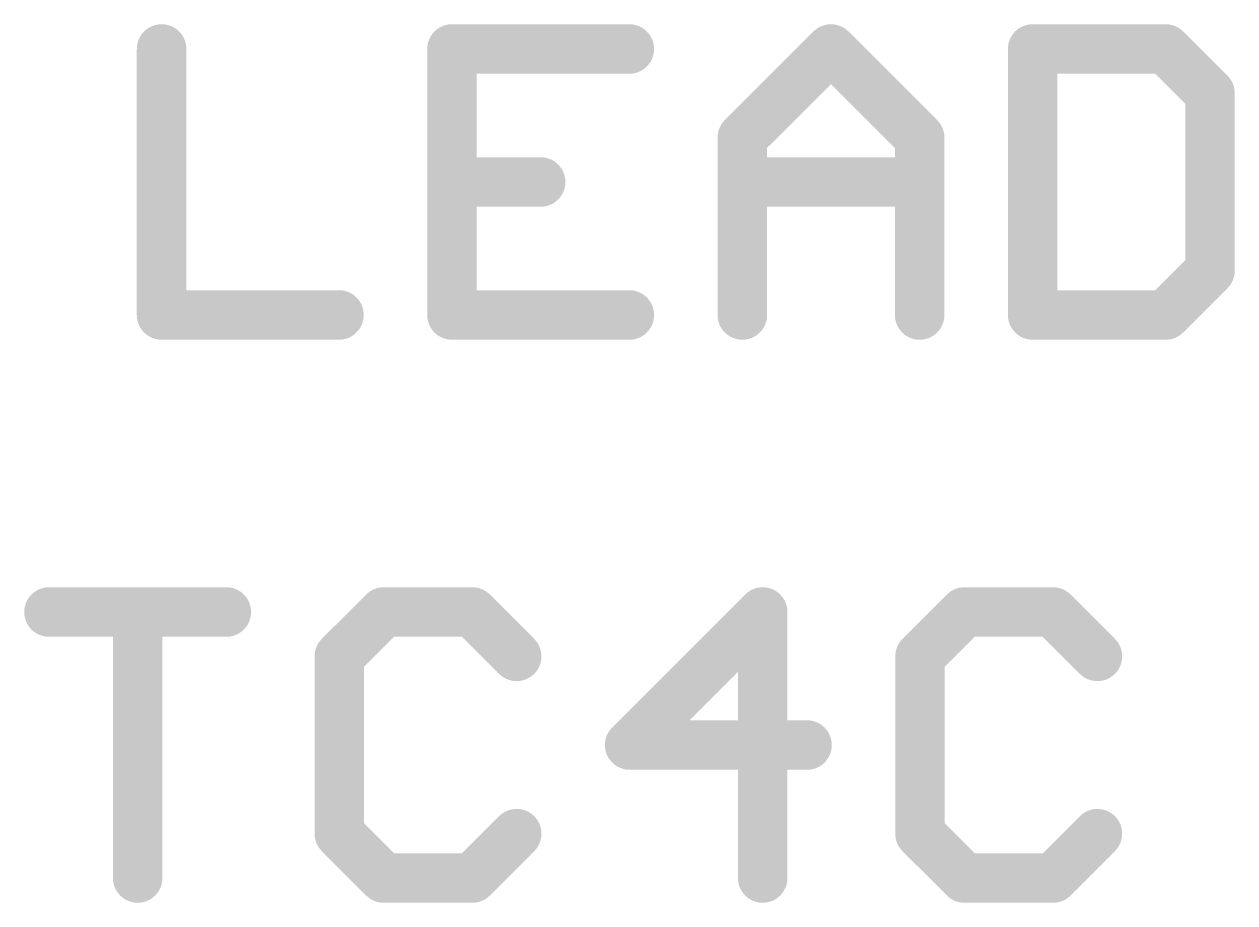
# Model space of a CAD drawing. Extents: x -0.25 to 3.05, y 0.15 to 2.67.
# Drawn here: x 0.1959 to 0.4646, y 2.4714 to 2.6665 of the extents above; entities that cross this region are included whole.
import ezdxf

# ---------------------------------------------------------------- set-up
doc = ezdxf.new("R2010")
doc.units = 0
doc.layers.add('25', color=253, linetype='CONTINUOUS')

msp = doc.modelspace()

# ---------------------------------------------------------------- linework, layer by layer
at = {"layer": '25', "const_width": 0.011}
for points in [[(0.226358, 2.660991), (0.226358, 2.601941)], [(0.33018, 2.660991), (0.290813, 2.660991)], [(0.290813, 2.660991), (0.290813, 2.601941)], [(0.355268, 2.641308), (0.374952, 2.660991)], [(0.374952, 2.660991), (0.394635, 2.641308)], [(0.419723, 2.660991), (0.419723, 2.601941)], [(0.449248, 2.660991), (0.419723, 2.660991)], [(0.45909, 2.65115), (0.449248, 2.660991)], [(0.45909, 2.611783), (0.45909, 2.65115)], [(0.355268, 2.601941), (0.355268, 2.641308)], [(0.394635, 2.641308), (0.394635, 2.601941)], [(0.290813, 2.631466), (0.310497, 2.631466)], [(0.355268, 2.631466), (0.394635, 2.631466)], [(0.449248, 2.601941), (0.45909, 2.611783)], [(0.226358, 2.601941), (0.265725, 2.601941)], [(0.290813, 2.601941), (0.33018, 2.601941)], [(0.419723, 2.601941), (0.449248, 2.601941)], [(0.201358, 2.535991), (0.240725, 2.535991)], [(0.221042, 2.476941), (0.221042, 2.535991)], [(0.275655, 2.535991), (0.265813, 2.52615)], [(0.295338, 2.535991), (0.275655, 2.535991)], [(0.30518, 2.52615), (0.295338, 2.535991)], [(0.359793, 2.535991), (0.330268, 2.506466)], [(0.359793, 2.476941), (0.359793, 2.535991)], [(0.404565, 2.535991), (0.394723, 2.52615)], [(0.424248, 2.535991), (0.404565, 2.535991)], [(0.43409, 2.52615), (0.424248, 2.535991)], [(0.265813, 2.52615), (0.265813, 2.486783)], [(0.394723, 2.52615), (0.394723, 2.486783)], [(0.330268, 2.506466), (0.369635, 2.506466)], [(0.265813, 2.486783), (0.275655, 2.476941)], [(0.295338, 2.476941), (0.30518, 2.486783)], [(0.394723, 2.486783), (0.404565, 2.476941)], [(0.424248, 2.476941), (0.43409, 2.486783)], [(0.275655, 2.476941), (0.295338, 2.476941)], [(0.404565, 2.476941), (0.424248, 2.476941)]]:
    msp.add_lwpolyline(points, dxfattribs=at)
at = {"layer": '25', "const_width": 0.0055}
for points in [[(0.229108, 2.660991, 1), (0.223608, 2.660991)], [(0.290813, 2.663741, 1), (0.290813, 2.658241)], [(0.293563, 2.660991, 1), (0.288063, 2.660991)], [(0.33018, 2.658241, 1), (0.33018, 2.663741)], [(0.376896, 2.662936, 1), (0.373007, 2.659047)], [(0.376896, 2.659047, 1), (0.373007, 2.662936)], [(0.422473, 2.660991, 1), (0.416973, 2.660991)], [(0.419723, 2.663741, 1), (0.419723, 2.658241)], [(0.451193, 2.662936, 1), (0.447304, 2.659047)], [(0.449248, 2.658241, 1), (0.449248, 2.663741)], [(0.46184, 2.65115, 1), (0.45634, 2.65115)], [(0.457146, 2.649205, 1), (0.461035, 2.653094)], [(0.358018, 2.641308, 1), (0.352518, 2.641308)], [(0.353324, 2.643252, 1), (0.357213, 2.639363)], [(0.397385, 2.641308, 1), (0.391885, 2.641308)], [(0.392691, 2.639363, 1), (0.39658, 2.643252)], [(0.290813, 2.634216, 1), (0.290813, 2.628716)], [(0.310497, 2.628716, 1), (0.310497, 2.634216)], [(0.355268, 2.634216, 1), (0.355268, 2.628716)], [(0.394635, 2.628716, 1), (0.394635, 2.634216)], [(0.461035, 2.609838, 1), (0.457146, 2.613727)], [(0.45634, 2.611783, 1), (0.46184, 2.611783)], [(0.226358, 2.604691, 1), (0.226358, 2.599191)], [(0.265725, 2.599191, 1), (0.265725, 2.604691)], [(0.290813, 2.604691, 1), (0.290813, 2.599191)], [(0.33018, 2.599191, 1), (0.33018, 2.604691)], [(0.419723, 2.604691, 1), (0.419723, 2.599191)], [(0.449248, 2.599191, 1), (0.449248, 2.604691)], [(0.223608, 2.601941, 1), (0.229108, 2.601941)], [(0.288063, 2.601941, 1), (0.293563, 2.601941)], [(0.352518, 2.601941, 1), (0.358018, 2.601941)], [(0.391885, 2.601941, 1), (0.397385, 2.601941)], [(0.416973, 2.601941, 1), (0.422473, 2.601941)], [(0.447304, 2.603885, 1), (0.451193, 2.599996)], [(0.201358, 2.538741, 1), (0.201358, 2.533241)], [(0.223792, 2.535991, 1), (0.218292, 2.535991)], [(0.240725, 2.533241, 1), (0.240725, 2.538741)], [(0.275655, 2.538741, 1), (0.275655, 2.533241)], [(0.277599, 2.534047, 1), (0.27371, 2.537936)], [(0.297283, 2.537936, 1), (0.293394, 2.534047)], [(0.295338, 2.533241, 1), (0.295338, 2.538741)], [(0.362543, 2.535991, 1), (0.357043, 2.535991)], [(0.361738, 2.534047, 1), (0.357849, 2.537936)], [(0.404565, 2.538741, 1), (0.404565, 2.533241)], [(0.406509, 2.534047, 1), (0.40262, 2.537936)], [(0.426193, 2.537936, 1), (0.422304, 2.534047)], [(0.424248, 2.533241, 1), (0.424248, 2.538741)], [(0.268563, 2.52615, 1), (0.263063, 2.52615)], [(0.397473, 2.52615, 1), (0.391973, 2.52615)], [(0.263869, 2.528094, 1), (0.267758, 2.524205)], [(0.303236, 2.524205, 1), (0.307125, 2.528094)], [(0.392779, 2.528094, 1), (0.396668, 2.524205)], [(0.432146, 2.524205, 1), (0.436035, 2.528094)], [(0.330268, 2.509216, 1), (0.330268, 2.503716)], [(0.328324, 2.508411, 1), (0.332213, 2.504522)], [(0.369635, 2.503716, 1), (0.369635, 2.509216)], [(0.267758, 2.488727, 1), (0.263869, 2.484838)], [(0.307125, 2.484838, 1), (0.303236, 2.488727)], [(0.396668, 2.488727, 1), (0.392779, 2.484838)], [(0.436035, 2.484838, 1), (0.432146, 2.488727)], [(0.263063, 2.486783, 1), (0.268563, 2.486783)], [(0.391973, 2.486783, 1), (0.397473, 2.486783)], [(0.275655, 2.479691, 1), (0.275655, 2.474191)], [(0.27371, 2.474996, 1), (0.277599, 2.478885)], [(0.293394, 2.478885, 1), (0.297283, 2.474996)], [(0.295338, 2.474191, 1), (0.295338, 2.479691)], [(0.404565, 2.479691, 1), (0.404565, 2.474191)], [(0.40262, 2.474996, 1), (0.406509, 2.478885)], [(0.422304, 2.478885, 1), (0.426193, 2.474996)], [(0.424248, 2.474191, 1), (0.424248, 2.479691)], [(0.218292, 2.476941, 1), (0.223792, 2.476941)], [(0.357043, 2.476941, 1), (0.362543, 2.476941)]]:
    msp.add_lwpolyline(points, format="xyb", dxfattribs=at)

doc.saveas('drawing.dxf')
